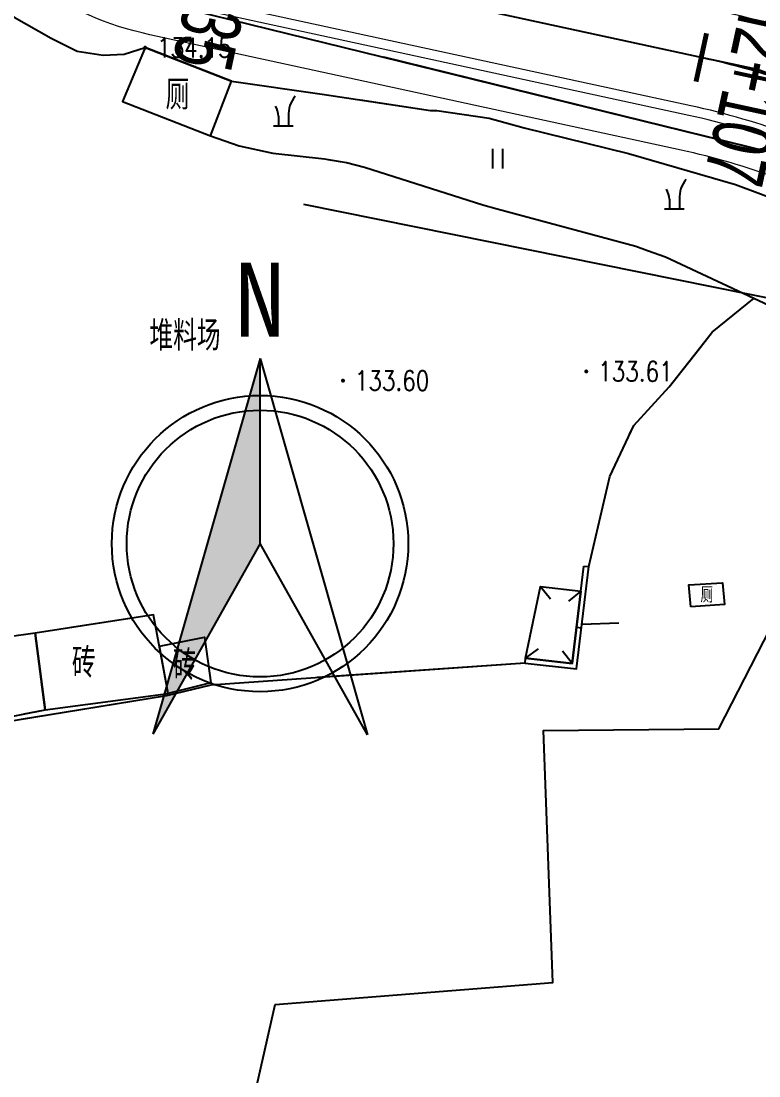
# Model space of a CAD drawing. Extents: x 529262 to 576451, y 2694391 to 2717535.
# Drawn here: x 562770 to 562807.4, y 2710818.6 to 2710872 of the extents above; entities that cross this region are included whole.
import ezdxf
from ezdxf.enums import TextEntityAlignment as Align

# ---------------------------------------------------------------- set-up
doc = ezdxf.new("R2010")
doc.units = 0
doc.linetypes.add('DASHED', pattern=[19.049999999999997, 12.7, -6.35])
for name, color, linetype in [('DLDW', 8, 'Continuous'), ('DMTZ', 8, 'Continuous'), ('GCD', 8, 'Continuous'), ('JMD', 8, 'Continuous'), ('ZBTZ', 8, 'Continuous'), ('ZJ', 7, 'Continuous'), ('交点标注', 3, 'Continuous'), ('桩号标注_YH', 2, 'Continuous'), ('河流', 4, 'Continuous'), ('路名', 7, 'Continuous'), ('道路中线_04护管挡墙', 7, 'Continuous')]:
    doc.layers.add(name, color=color, linetype=linetype)
doc.styles.add('HZ', font='rs.shx', dxfattribs={"width": 0.8, "bigfont": 'hztxt.shx'})
doc.styles.add('JieTuHzTxt', font='smsim.shx', dxfattribs={"width": 0.7, "bigfont": 'smfs.shx'})
doc.styles.get("Standard").update_dxf_attribs({"font": '', "height": 2.5, "bigfont": 'smfs.shx'})
doc.styles.get('Standard').set_extended_font_data('FangSong_GB2312')
doc.linetypes.add('10421', pattern='A,2,[150,AAA.SHX,S=0.5,R=0,X=0,Y=0.5],1e-11', length=2.00000000001)
doc.linetypes.add('10422', pattern='A,0.75,[150,AAA.SHX,S=0.5,R=0,X=0,Y=0.5],1.5,[177,AAA.SHX,S=1,R=0,X=0,Y=0.4],0.75', length=3)
doc.linetypes.add('1161', pattern='A,0,[149,AAA.SHX,S=0.15,R=0,X=0,Y=0],-1.6', length=1.6)
doc.linetypes.add('445', pattern='A,8,-0.5,[147,AAA.SHX,S=1,R=0,X=0,Y=0],-1.5', length=10)

# ---------------------------------------------------------------- blocks, each defined once
blk = doc.blocks.new('Compass1')
for p, q in [((0, 12.5), (-7.245865642328226, -12.86052974814868)), ((0, 0), (0, 12.5)), ((0, 0), (-7.245865642328226, -12.86052974814868))]:
    blk.add_line(p, q)
at = {"color": 2}
for p, q in [((0, 12.5), (7.258392921233167, -12.9043752243162)), ((7.258392921233167, -12.9043752243162), (0, 0))]:
    blk.add_line(p, q, dxfattribs=at)
at = {"color": 3}
blk.add_circle((0, 0), 10, dxfattribs=at)
at = {"color": 2}
blk.add_circle((0, 0), 9, dxfattribs=at)
blk.add_solid([(-7.245865642328283, -12.86052974814882), (0, 12.5), (0, 0)], dxfattribs=at)
at = {"color": 3}
blk.add_text('N', height=5, dxfattribs=at).set_placement((-0.01376961122394693, 13.97023395669921), align=Align.CENTER)
blk = doc.blocks.new('gc121')
at = {"color": 8}
for p, q in [((-0.5, -1), (-0.5, 1)), ((0.5, -1), (0.5, 1))]:
    blk.add_line(p, q, dxfattribs=at)
blk = doc.blocks.new('gc210')
at = {"color": 8}
for p, q in [((-1, 0), (1, 0)), ((-0.5, 1), (-0.5, 0)), ((0.5, 1), (0.5, 0))]:
    blk.add_line(p, q, dxfattribs=at)
for centre, radius, start, end in [((3.404491783752011, 1.105927875686795), 2.906422756023367, 139.331235276754, 182.0886722848684), ((-2.938418329314395, 0.8134745012056809), 2.445542007497904, 4.37429120107553, 29.02419726691174)]:
    blk.add_arc(centre, radius, start, end, dxfattribs=at)
blk = doc.blocks.new('GC200')
at = {"linetype": 'Continuous', "const_width": 0.2, "flags": 128}
blk.add_lwpolyline([(-0.1, 0, 1), (0.1, 0, 1)], format="xyb", close=True, dxfattribs=at)

msp = doc.modelspace()

# ---------------------------------------------------------------- linework, layer by layer
at = {"color": 8, "linetype": 'Continuous', "flags": 128}
msp.add_lwpolyline([(562784.3206106811, 2710862.729617491), (562854.112664411, 2710848.642371901)], dxfattribs=at)
at = {"layer": 'DLDW', "color": 252, "linetype": 'Continuous', "flags": 128}
msp.add_lwpolyline([(562776.3076494418, 2710870.647038125), (562776.3076494418, 2710870.647038125), (562775.1546494417, 2710867.913038125), (562779.6086494417, 2710866.179038125), (562780.6846947307, 2710868.942997592)], close=True, dxfattribs=at)
msp.add_lwpolyline([(562776.3076494418, 2710870.647038125), (562776.3076494418, 2710870.647038125), (562775.1546494417, 2710867.913038125), (562779.6086494417, 2710866.179038125), (562780.6846947307, 2710868.942997592)], close=True, dxfattribs=at)
at = {"layer": 'DLDW', "color": 252, "linetype": 'Continuous'}
msp.add_lwpolyline([(562803.9186494417, 2710842.349038125), (562803.8176494418, 2710843.450038125), (562805.5166494417, 2710843.554038125), (562805.6176494418, 2710842.453038125)], close=True, dxfattribs=at)
at = {"layer": 'DMTZ', "linetype": '10421', "elevation": 133.902, "flags": 128}
msp.add_lwpolyline([(562765.3816494417, 2710874.906038125), (562766.0750562389, 2710874.447159639), (562768.0273181946, 2710873.227657774), (562769.6745375069, 2710872.191080756), (562771.5511458175, 2710871.120699085), (562772.8626494417, 2710870.477038125), (562774.1752909125, 2710870.264862853), (562775.2525712099, 2710870.320078512), (562776.3076494418, 2710870.647038125)], dxfattribs=at)
msp.add_lwpolyline([(562765.3816494417, 2710874.906038125), (562766.0750562389, 2710874.447159639), (562768.0273181946, 2710873.227657774), (562769.6745375069, 2710872.191080756), (562771.5511458175, 2710871.120699085), (562772.8626494417, 2710870.477038125), (562774.1752909125, 2710870.264862853), (562775.2525712099, 2710870.320078512), (562776.3076494418, 2710870.647038125)], dxfattribs=at)
at = {"layer": 'DMTZ', "linetype": '10422', "elevation": 134.153, "flags": 128}
msp.add_lwpolyline([(562776.3076494418, 2710870.647038125), (562780.6846947307, 2710868.942997592)], dxfattribs=at)
msp.add_lwpolyline([(562776.3076494418, 2710870.647038125), (562780.6846947307, 2710868.942997592)], dxfattribs=at)
at = {"layer": 'DMTZ', "linetype": '10421', "flags": 128}
for points in [[(562780.6846947307, 2710868.942997592), (562785.2739679281, 2710868.296380845), (562790.7492393552, 2710867.459439985), (562791.0713129508, 2710867.459439985), (562793.7123265857, 2710867.073159589), (562795.4906494417, 2710866.590038124), (562800.7752343697, 2710865.293198814), (562806.1800879156, 2710863.715645001), (562810.2935145533, 2710862.185896897), (562812.0256494418, 2710861.371038124), (562813.8588608318, 2710860.744237815), (562818.4505955364, 2710858.927661221), (562820.6508000572, 2710857.971568656), (562821.7987337335, 2710857.541325921), (562823.0966494418, 2710857.369038125), (562825.3860259639, 2710857.063280359), (562829.0689789957, 2710856.728647601), (562831.221355146, 2710856.585233356), (562832.1933435971, 2710856.38438335), (562832.7926494417, 2710856.021038125), (562833.5330867193, 2710855.553058098), (562835.1897553308, 2710854.103643544), (562837.0535093377, 2710852.35514142), (562838.3190224675, 2710851.204811719), (562839.3756494417, 2710850.135038124)], [(562780.6846947307, 2710868.942997592), (562785.2739679281, 2710868.296380845), (562790.7492393552, 2710867.459439985), (562791.0713129508, 2710867.459439985), (562793.7123265857, 2710867.073159589), (562795.4906494417, 2710866.590038124), (562800.7752343697, 2710865.293198814), (562806.1800879156, 2710863.715645001), (562810.2935145533, 2710862.185896897), (562812.0256494418, 2710861.371038124), (562813.8588608318, 2710860.744237815), (562818.4505955364, 2710858.927661221), (562820.6508000572, 2710857.971568656), (562821.7987337335, 2710857.541325921), (562823.0966494418, 2710857.369038125), (562825.3860259639, 2710857.063280359), (562829.0689789957, 2710856.728647601), (562831.221355146, 2710856.585233356), (562832.1933435971, 2710856.38438335), (562832.7926494417, 2710856.021038125), (562833.5330867193, 2710855.553058098), (562835.1897553308, 2710854.103643544), (562837.0535093377, 2710852.35514142), (562838.3190224675, 2710851.204811719), (562839.3756494417, 2710850.135038124)], [(562780.6846947307, 2710868.942997592), (562785.2739679281, 2710868.296380845), (562790.7492393552, 2710867.459439985), (562791.0713129508, 2710867.459439985), (562793.7123265857, 2710867.073159589), (562795.4906494417, 2710866.590038124), (562800.7752343697, 2710865.293198814), (562806.1800879156, 2710863.715645001), (562810.2935145533, 2710862.185896897), (562812.0256494418, 2710861.371038124), (562813.8588608318, 2710860.744237815), (562818.4505955364, 2710858.927661221), (562820.6508000572, 2710857.971568656), (562821.7987337335, 2710857.541325921), (562823.0966494418, 2710857.369038125), (562825.3860259639, 2710857.063280359), (562829.0689789957, 2710856.728647601), (562831.221355146, 2710856.585233356), (562832.1933435971, 2710856.38438335), (562832.7926494417, 2710856.021038125), (562833.5330867193, 2710855.553058098), (562835.1897553308, 2710854.103643544), (562837.0535093377, 2710852.35514142), (562838.3190224675, 2710851.204811719), (562839.3756494417, 2710850.135038124)], [(562787.2064705738, 2710868.000981713), (562790.7492393553, 2710867.459439985), (562791.0713129509, 2710867.459439985), (562793.7123265857, 2710867.073159588), (562795.4906494418, 2710866.590038125), (562800.7752343697, 2710865.293198814), (562806.1800879156, 2710863.715645001), (562810.2935145535, 2710862.185896897), (562812.0256494418, 2710861.371038125), (562813.8588608318, 2710860.744237816), (562818.4505955364, 2710858.927661221), (562820.6508000572, 2710857.971568656), (562821.7987337335, 2710857.541325921), (562823.0966494418, 2710857.369038125), (562825.3860259639, 2710857.063280359), (562829.0689789957, 2710856.728647601), (562831.221355146, 2710856.585233356), (562832.1933435971, 2710856.38438335), (562832.7926494417, 2710856.021038125), (562833.5330867193, 2710855.553058098), (562835.1897553308, 2710854.103643544), (562837.0535093377, 2710852.35514142), (562838.3190224675, 2710851.204811719), (562839.3756494418, 2710850.135038124)], [(562787.2064705738, 2710868.000981713), (562790.7492393553, 2710867.459439985), (562791.0713129509, 2710867.459439985), (562793.7123265857, 2710867.073159588), (562795.4906494418, 2710866.590038125), (562800.7752343697, 2710865.293198814), (562806.1800879156, 2710863.715645001), (562810.2935145535, 2710862.185896897), (562812.0256494418, 2710861.371038125), (562813.8588608318, 2710860.744237816), (562818.4505955364, 2710858.927661221), (562820.6508000572, 2710857.971568656), (562821.7987337335, 2710857.541325921), (562823.0966494418, 2710857.369038125), (562825.3860259639, 2710857.063280359), (562829.0689789957, 2710856.728647601), (562831.221355146, 2710856.585233356), (562832.1933435971, 2710856.38438335), (562832.7926494417, 2710856.021038125), (562833.5330867193, 2710855.553058098), (562835.1897553308, 2710854.103643544), (562837.0535093377, 2710852.35514142), (562838.3190224675, 2710851.204811719), (562839.3756494418, 2710850.135038124)], [(562779.6086494417, 2710866.179038125), (562781.0671726045, 2710865.670636115), (562782.7710262642, 2710865.313831628), (562785.3836020635, 2710865.021900633), (562786.5026494417, 2710864.831038124), (562787.403155166, 2710864.589220435), (562793.3883311864, 2710862.683138343), (562794.1186494417, 2710862.490038124), (562801.1453613229, 2710860.598663868), (562801.7306494417, 2710860.384038125), (562802.6394743917, 2710860.056739164), (562812.0896273043, 2710855.634072588), (562813.0786494417, 2710855.548038125), (562815.256079004, 2710855.602424606), (562818.2325469718, 2710856.013841167), (562820.607385239, 2710856.615141297), (562823.0966494418, 2710857.369038125)], [(562779.6086494417, 2710866.179038125), (562781.0671726045, 2710865.670636115), (562782.7710262642, 2710865.313831628), (562785.3836020635, 2710865.021900633), (562786.5026494417, 2710864.831038124), (562787.403155166, 2710864.589220435), (562793.3883311864, 2710862.683138343), (562794.1186494417, 2710862.490038124), (562801.1453613229, 2710860.598663868), (562801.7306494417, 2710860.384038125), (562802.6394743917, 2710860.056739164), (562812.0896273043, 2710855.634072588), (562813.0786494417, 2710855.548038125), (562815.256079004, 2710855.602424606), (562818.2325469718, 2710856.013841167), (562820.607385239, 2710856.615141297), (562823.0966494418, 2710857.369038125)], [(562779.6086494417, 2710866.179038125), (562781.0671726045, 2710865.670636115), (562782.7710262642, 2710865.313831628), (562785.3836020635, 2710865.021900633), (562786.5026494417, 2710864.831038124), (562787.403155166, 2710864.589220435), (562793.3883311864, 2710862.683138343), (562794.1186494417, 2710862.490038124), (562801.1453613229, 2710860.598663868), (562801.7306494417, 2710860.384038125), (562802.6394743917, 2710860.056739164), (562812.0896273043, 2710855.634072588), (562813.0786494417, 2710855.548038125), (562815.256079004, 2710855.602424606), (562818.2325469718, 2710856.013841167), (562820.607385239, 2710856.615141297), (562823.0966494418, 2710857.369038125)], [(562785.5591517842, 2710864.99195922), (562786.5026494418, 2710864.831038124), (562787.4031551661, 2710864.589220435), (562793.3883311865, 2710862.683138343), (562794.1186494417, 2710862.490038124), (562801.1453613229, 2710860.598663868), (562801.7306494417, 2710860.384038125), (562802.6394743917, 2710860.056739164), (562812.0896273043, 2710855.634072589), (562813.0786494417, 2710855.548038125), (562815.256079004, 2710855.602424606), (562818.2325469718, 2710856.013841167), (562820.607385239, 2710856.615141298), (562823.0966494418, 2710857.369038125)], [(562785.5591517842, 2710864.99195922), (562786.5026494418, 2710864.831038124), (562787.4031551661, 2710864.589220435), (562793.3883311865, 2710862.683138343), (562794.1186494417, 2710862.490038124), (562801.1453613229, 2710860.598663868), (562801.7306494417, 2710860.384038125), (562802.6394743917, 2710860.056739164), (562812.0896273043, 2710855.634072589), (562813.0786494417, 2710855.548038125), (562815.256079004, 2710855.602424606), (562818.2325469718, 2710856.013841167), (562820.607385239, 2710856.615141298), (562823.0966494418, 2710857.369038125)]]:
    msp.add_lwpolyline(points, dxfattribs=at)
at = {"layer": 'JMD', "linetype": 'Continuous'}
for p, q in [((562796.3186494417, 2710843.372038125), (562796.8231415604, 2710842.751161565)), ((562796.3186494417, 2710843.372038125), (562796.8231415604, 2710842.751161565)), ((562796.3186494417, 2710843.372038125), (562796.8231415604, 2710842.751161565)), ((562796.3186494417, 2710843.372038125), (562796.8231415603, 2710842.751161565)), ((562798.3574634553, 2710843.126639916), (562797.728231859, 2710842.632607935)), ((562798.3574634553, 2710843.126639916), (562797.728231859, 2710842.632607935)), ((562798.3574634553, 2710843.126639916), (562797.728231859, 2710842.632607935)), ((562798.3574634553, 2710843.126639916), (562797.728231859, 2710842.632607935)), ((562798.3851445412, 2710841.26458168, -529.931), (562798.1369360122, 2710841.294456856, -529.931)), ((562798.3851445412, 2710841.26458168, -529.931), (562798.1369360122, 2710841.294456856, -529.931)), ((562795.5595922489, 2710839.741471616), (562796.2077335588, 2710840.210420272)), ((562795.5595922489, 2710839.741471616), (562796.2077335588, 2710840.210420272)), ((562795.5595922489, 2710839.741471616), (562796.2077335588, 2710840.210420272)), ((562795.5595922489, 2710839.741471616), (562796.2077335588, 2710840.210420272)), ((562795.5595922489, 2710839.741471616), (562796.2077335588, 2710840.210420272)), ((562795.5595922489, 2710839.741471616), (562796.2077335588, 2710840.210420272)), ((562797.9180845096, 2710839.476197822), (562797.4216080285, 2710840.103502456)), ((562797.9180845096, 2710839.476197822), (562797.4216080285, 2710840.103502456)), ((562797.9180845096, 2710839.476197822), (562797.4216080285, 2710840.103502456)), ((562797.9180845094, 2710839.476197822), (562797.4216080285, 2710840.103502457))]:
    msp.add_line(p, q, dxfattribs=at)
at = {"layer": 'JMD', "linetype": 'Continuous', "flags": 128}
for points in [[(562799.9860804197, 2710792.078176664), (562775.8916984628, 2710796.197523541), (562779.8545888553, 2710812.120228771), (562781.9547233547, 2710818.113650913), (562782.889, 2710822.218), (562796.934, 2710823.332), (562796.4611859925, 2710836.088457399), (562805.3314587933, 2710836.166889266), (562809.8843427951, 2710845.032639422), (562820.0105667589, 2710841.423577925), (562818.5975955422, 2710833.107050107), (562818.203685172, 2710824.617836678), (562814.2787418738, 2710821.165678769), (562809.5688378182, 2710816.536684169), (562807.0556101343, 2710811.737753857), (562806.1921742279, 2710807.187191125), (562804.7006581065, 2710798.949095174)], [(562771.2536494418, 2710837.126038125), (562777.4726494417, 2710837.956038124), (562776.7346494417, 2710841.943038125), (562770.7406494417, 2710841.007038124)], [(562771.2536494418, 2710837.126038125), (562777.4726494417, 2710837.956038124), (562776.7346494417, 2710841.943038125), (562770.7406494417, 2710841.007038124)]]:
    msp.add_lwpolyline(points, close=True, dxfattribs=at)
for points, elevation in [([(562795.5316494417, 2710839.493038124), (562798.1366494417, 2710839.200038125), (562798.7596494417, 2710844.376038125)], -529.931), ([(562795.5316494417, 2710839.493038124), (562798.1366494417, 2710839.200038125), (562798.7596494417, 2710844.376038125)], -529.931), ([(562795.5316494417, 2710839.493038124), (562798.1366494417, 2710839.200038125), (562798.7596494417, 2710844.376038125)], -529.931), ([(562795.5316494417, 2710839.493038124), (562798.1366494417, 2710839.200038125), (562798.7596494417, 2710844.376038125)], -529.931), ([(562795.5316494417, 2710839.493038124), (562798.1366494417, 2710839.200038125), (562798.7596494417, 2710844.376038125)], -529.931), ([(562795.5316494417, 2710839.493038124), (562798.1366494417, 2710839.200038125), (562798.7596494417, 2710844.376038125)], -529.931), ([(562795.5595922489, 2710839.741471616), (562797.9180845096, 2710839.476197822), (562798.5114409128, 2710844.405913301)], -529.931), ([(562795.5595922489, 2710839.741471616), (562797.9180845096, 2710839.476197822), (562798.5114409128, 2710844.405913301)], -529.931), ([(562795.5595922489, 2710839.741471616), (562797.9180845096, 2710839.476197822), (562798.5114409128, 2710844.405913301)], -529.931), ([(562795.5595922489, 2710839.741471616), (562797.9180845096, 2710839.476197822), (562798.5114409128, 2710844.405913301)], -529.931), ([(562795.5595922489, 2710839.741471616), (562797.9180845094, 2710839.476197822), (562798.5114409127, 2710844.405913301)], -529.931), ([(562795.5595922489, 2710839.741471616), (562797.9180845094, 2710839.476197822), (562798.5114409127, 2710844.405913301)], -529.931), ([(562798.5114409128, 2710844.405913301), (562798.7596494417, 2710844.376038125)], -529.931), ([(562798.5114409128, 2710844.405913301), (562798.7596494417, 2710844.376038125)], -529.931), ([(562795.5316494417, 2710839.493038124), (562795.5595922489, 2710839.741471616)], -529.931), ([(562795.5316494417, 2710839.493038124), (562795.5595922489, 2710839.741471616)], -529.931), ([(562795.5316494417, 2710839.493038124), (562795.5595922489, 2710839.741471616)], -529.931), ([(562795.5316494417, 2710839.493038124), (562795.5595922489, 2710839.741471616)], -529.931), ([(562795.5316494417, 2710839.493038124), (562795.5595922489, 2710839.741471616)], -529.931), ([(562795.5316494417, 2710839.493038124), (562795.5595922489, 2710839.741471616)], -529.931), ([(562770.1888121506, 2710836.916217), (562771.2536494418, 2710837.126038125), (562771.0688916931, 2710838.523786316)], 134.582), ([(562770.1888121506, 2710836.916217), (562771.2536494418, 2710837.126038125), (562771.0688916931, 2710838.523786316)], 134.582), ([(562770.1888121506, 2710836.916217), (562771.2536494418, 2710837.126038125), (562771.0688916931, 2710838.523786316)], 134.582)]:
    msp.add_lwpolyline(points, dxfattribs=dict(at, elevation=elevation))
for points, elevation in [([(562796.3186494417, 2710843.372038125), (562796.3186494417, 2710843.372038125), (562798.3574634553, 2710843.126639916), (562797.9180845096, 2710839.476197822), (562795.5595922489, 2710839.741471616)], 133.742), ([(562796.3186494417, 2710843.372038125), (562796.3186494417, 2710843.372038125), (562798.3574634553, 2710843.126639916), (562797.9180845096, 2710839.476197822), (562795.5595922489, 2710839.741471616)], 133.742), ([(562796.3186494417, 2710843.372038125), (562796.3186494417, 2710843.372038125), (562798.3574634553, 2710843.126639916), (562797.9180845096, 2710839.476197822), (562795.5595922489, 2710839.741471616)], 133.742), ([(562796.3186494417, 2710843.372038125), (562796.3186494417, 2710843.372038125), (562798.3574634553, 2710843.126639916), (562797.9180845096, 2710839.476197822), (562795.5595922489, 2710839.741471616)], 133.742), ([(562796.3186494417, 2710843.372038125), (562796.3186494417, 2710843.372038125), (562798.3574634553, 2710843.126639916), (562797.9180845094, 2710839.476197822), (562795.5595922489, 2710839.741471616)], 133.742), ([(562796.3186494417, 2710843.372038125), (562796.3186494417, 2710843.372038125), (562798.3574634553, 2710843.126639916), (562797.9180845094, 2710839.476197822), (562795.5595922489, 2710839.741471616)], 133.742), ([(562765.8386494417, 2710836.059038125), (562771.2536494418, 2710837.126038125), (562770.7406494417, 2710841.007038124), (562764.9926494417, 2710840.203038124)], 134.582), ([(562765.8386494417, 2710836.059038125), (562771.2536494418, 2710837.126038125), (562770.7406494417, 2710841.007038124), (562764.9926494417, 2710840.203038124)], 134.582)]:
    msp.add_lwpolyline(points, close=True, dxfattribs=dict(at, elevation=elevation))
msp.add_lwpolyline([(562771.0688916931, 2710838.523786316), (562771.2536494418, 2710837.126038125), (562777.4726494417, 2710837.956038125), (562776.7346494417, 2710841.943038125), (562772.5861418789, 2710841.295223129)], dxfattribs=at)
msp.add_lwpolyline([(562771.0688916931, 2710838.523786316), (562771.2536494418, 2710837.126038125), (562777.4726494417, 2710837.956038125), (562776.7346494417, 2710841.943038125), (562772.5861418789, 2710841.295223129)], dxfattribs=at)
msp.add_lwpolyline([(562771.0688916931, 2710838.523786316), (562771.2536494418, 2710837.126038125), (562777.4726494417, 2710837.956038125), (562776.7346494417, 2710841.943038125), (562772.5861418789, 2710841.295223129)], dxfattribs=at)
at = {"layer": 'JMD', "linetype": '445', "flags": 128}
for points, elevation in [([(562800.2752531973, 2710841.513558374), (562798.407736511, 2710841.452279971)], 133.709), ([(562795.5316494417, 2710839.493038124), (562779.633587575, 2710838.381749092), (562777.386207509, 2710837.830111751), (562764.6626494417, 2710835.754038125)], -529.719), ([(562795.5316494417, 2710839.493038124), (562779.633587575, 2710838.381749092), (562777.386207509, 2710837.830111751), (562764.6626494417, 2710835.754038125)], -529.719), ([(562795.5316494417, 2710839.493038124), (562779.633587575, 2710838.381749092), (562777.386207509, 2710837.830111751), (562770.0322173804, 2710836.630178142)], -529.719), ([(562795.5316494417, 2710839.493038124), (562779.633587575, 2710838.381749092), (562777.386207509, 2710837.830111751), (562770.0322173804, 2710836.630178142)], -529.719), ([(562795.5316494417, 2710839.493038124), (562779.633587575, 2710838.381749092), (562777.386207509, 2710837.830111751), (562770.0322173804, 2710836.630178142)], -529.719), ([(562795.5316494417, 2710839.493038124), (562785.0062038882, 2710838.757299876)], -529.719)]:
    msp.add_lwpolyline(points, dxfattribs=dict(at, elevation=elevation))
at = {"layer": 'JMD', "linetype": 'Continuous'}
for points in [[(562779.6296494417, 2710838.499038124), (562777.4726494417, 2710837.956038125), (562777.0299129818, 2710840.347894853), (562779.3186494417, 2710840.804038125)], [(562779.6296494417, 2710838.499038124), (562777.4726494417, 2710837.956038125), (562777.0299129818, 2710840.347894853), (562779.3186494417, 2710840.804038125)], [(562779.6296494417, 2710838.499038124), (562777.4726494417, 2710837.956038125), (562777.0299129818, 2710840.347894853), (562779.3186494417, 2710840.804038125)], [(562779.6296494417, 2710838.499038124), (562777.4726494417, 2710837.956038125), (562777.0299129818, 2710840.347894853), (562779.3186494417, 2710840.804038125)], [(562779.6296494417, 2710838.499038124), (562777.4726494417, 2710837.956038125), (562777.0299129818, 2710840.347894853), (562779.3186494417, 2710840.804038125)], [(562779.6296494417, 2710838.499038124), (562777.4726494417, 2710837.956038125), (562777.0299129818, 2710840.347894853), (562779.3186494417, 2710840.804038125)], [(562779.6296494417, 2710838.499038124), (562777.4726494417, 2710837.956038125), (562777.0299129818, 2710840.347894853), (562779.3186494417, 2710840.804038125)], [(562779.6296494417, 2710838.499038124), (562777.4726494417, 2710837.956038125), (562777.0299129818, 2710840.347894853), (562779.3186494417, 2710840.804038125)], [(562779.6296494417, 2710838.499038124), (562777.4726494417, 2710837.956038125), (562777.0299129818, 2710840.347894853), (562779.3186494417, 2710840.804038125)], [(562779.6296494417, 2710838.499038124), (562777.4726494417, 2710837.956038124), (562777.0299129818, 2710840.347894853), (562779.3186494417, 2710840.804038125)], [(562779.6296494417, 2710838.499038124), (562777.4726494417, 2710837.956038124), (562777.0299129818, 2710840.347894853), (562779.3186494417, 2710840.804038125)], [(562779.6296494417, 2710838.499038124), (562777.4726494417, 2710837.956038124), (562777.0299129818, 2710840.347894853), (562779.3186494417, 2710840.804038125)], [(562779.6296494417, 2710838.499038124), (562777.4726494417, 2710837.956038124), (562777.0299129818, 2710840.347894853), (562779.3186494417, 2710840.804038125)], [(562779.6296494417, 2710838.499038124), (562777.4726494417, 2710837.956038124), (562777.0299129818, 2710840.347894853), (562779.3186494417, 2710840.804038125)], [(562779.6296494417, 2710838.499038124), (562777.4726494417, 2710837.956038124), (562777.0299129818, 2710840.347894853), (562779.3186494417, 2710840.804038125)]]:
    msp.add_lwpolyline(points, close=True, dxfattribs=at)
at = {"layer": 'ZBTZ', "linetype": '1161', "flags": 128}
for points in [[(562800.8250304054, 2710851.082403258), (562801.0322438759, 2710851.523799219), (562802.8289557075, 2710853.477584178), (562805.0074685027, 2710856.239833386), (562807.1240942198, 2710857.957939452)], [(562800.8250304054, 2710851.082403258), (562801.0322438759, 2710851.523799218), (562802.8289557075, 2710853.477584178), (562805.0074685026, 2710856.239833386), (562807.1240942198, 2710857.957939452)], [(562800.8250304054, 2710851.082403258), (562801.0322438759, 2710851.523799218), (562802.8289557075, 2710853.477584178), (562805.0074685026, 2710856.239833386), (562807.1240942198, 2710857.957939452)], [(562804.1702117693, 2710855.178232209), (562805.0074685027, 2710856.239833386), (562807.1240942198, 2710857.957939452)], [(562804.1702117693, 2710855.178232209), (562805.0074685026, 2710856.239833386), (562807.1240942198, 2710857.957939452)], [(562798.7596494417, 2710844.376038125), (562799.8199568208, 2710848.941444861), (562801.0322438759, 2710851.523799219), (562802.8289557075, 2710853.477584178), (562804.1702117695, 2710855.178232209)], [(562798.7596494417, 2710844.376038125), (562799.8199568208, 2710848.941444861), (562801.0322438759, 2710851.523799218), (562802.8289557075, 2710853.477584178), (562804.1702117694, 2710855.178232209)], [(562798.7596494417, 2710844.376038125), (562799.8199568208, 2710848.941444861), (562801.0322438759, 2710851.523799219), (562802.8289557075, 2710853.477584178), (562803.2224961136, 2710853.976574443)], [(562798.7596494417, 2710844.376038125), (562799.8199568208, 2710848.941444861), (562801.0322438759, 2710851.523799218), (562802.8289557075, 2710853.477584178), (562803.2224961136, 2710853.976574442)]]:
    msp.add_lwpolyline(points, dxfattribs=at)
at = {"layer": '交点标注', "linetype": 'DASHED'}
for p, q in [((562807.2911408226, 2710869.533637999), (562804.4491705892, 2710870.150823011)), ((562810.0139499191, 2710868.511863675), (562807.2911408226, 2710869.533637999))]:
    msp.add_line(p, q, dxfattribs=at)
at = {"layer": '桩号标注_YH', "const_width": 0.25}
msp.add_lwpolyline([(562804.1838939945, 2710868.929295964), (562804.714447184, 2710871.372350059)], dxfattribs=at)
at = {"layer": '河流', "color": 252}
for points, elevation in [([(562832.449421993, 2710849.858471322), (562831.6213937247, 2710856.890472342), (562816.7508941453, 2710863.176403841), (562774.9990447289, 2710873.462465106), (562767.5637949393, 2710883.177071285), (562777.6701816531, 2710903.760701053)], 176.94), ([(562832.449421993, 2710849.858471322), (562831.6213937247, 2710856.890472342), (562816.7508941453, 2710863.176403841), (562774.9990447289, 2710873.462465106), (562767.5637949393, 2710883.177071285), (562777.6701816531, 2710903.760701053)], 176.94), ([(562832.449421993, 2710849.858471322), (562831.6213937247, 2710856.890472342), (562816.7508941453, 2710863.176403841), (562774.9990447289, 2710873.462465106), (562767.5637949393, 2710883.177071285), (562777.6701816531, 2710903.760701053)], 176.94), ([(562832.449421993, 2710849.858471322), (562831.6213937247, 2710856.890472342), (562816.7508941453, 2710863.176403841), (562774.9990447289, 2710873.462465106), (562767.5637949393, 2710883.177071285), (562777.6701816531, 2710903.760701053)], 176.94), ([(562832.449421993, 2710849.858471322), (562831.6213937247, 2710856.890472342), (562816.7508941453, 2710863.176403841), (562774.9990447289, 2710873.462465106), (562767.5637949393, 2710883.177071285), (562777.6701816531, 2710903.760701053)], 176.94), ([(562832.449421993, 2710849.858471322), (562831.6213937247, 2710856.890472342), (562816.7508941453, 2710863.17640384), (562788.3902928117, 2710870.163372966)], 176.9399999999999), ([(562832.449421993, 2710849.858471322), (562831.6213937247, 2710856.890472342), (562816.7508941453, 2710863.17640384), (562788.3902928117, 2710870.163372966)], 176.9399999999999), ([(562832.449421993, 2710849.858471322), (562831.6213937247, 2710856.890472342), (562816.7508941453, 2710863.17640384), (562788.3902928117, 2710870.163372966)], 176.9399999999999), ([(562832.449421993, 2710849.858471322), (562831.6213937247, 2710856.890472342), (562816.7508941453, 2710863.17640384), (562788.3902928117, 2710870.163372966)], 176.9399999999999), ([(562832.449421993, 2710849.858471322), (562831.6213937247, 2710856.890472342), (562816.7508941453, 2710863.17640384), (562788.3902928117, 2710870.163372966)], 176.9399999999999)]:
    msp.add_lwpolyline(points, dxfattribs=dict(at, elevation=elevation))
at = {"layer": '道路中线_04护管挡墙', "color": 8, "lineweight": 0}
for points in [[(562808.0038802851, 2710708.572570272), (562804.2066406817, 2710719.435011001, -0.09859235936888529), (562801.2253108993, 2710740.629750156), (562802.5796867799, 2710764.44760564, -0.01599495874024748), (562802.8905042299, 2710767.938996032), (562806.250383842, 2710795.622446048, -0.1366622158798039), (562813.3920083375, 2710812.87753225), (562814.1074066566, 2710813.79162547, -0.06637643761970137), (562819.7396936871, 2710819.298913597), (562819.8344025562, 2710819.369667129, 0.2109191830664381), (562823.8811409204, 2710826.546340208), (562824.2895892024, 2710830.714194938, -0.1280863722637766), (562827.7351248465, 2710840.081295913), (562829.6440672898, 2710842.828584003, 0.1298929344445961), (562831.4258549365, 2710847.726240541), (562831.7370139062, 2710851.152034744, 0.337608570731641), (562828.38530346, 2710856.490893324), (562808.3275142757, 2710864.017874931, 0.03630476831934717), (562803.4305084652, 2710865.460159148), (562776.5504357818, 2710871.297650968, -0.4149288307138348), (562763.8972031098, 2710891.024121264), (562767.2106351339, 2710906.103958967)], [(562809.7030502812, 2710709.166557918), (562805.9058106779, 2710720.028998647, -0.09859235936824541), (562803.0224077861, 2710740.527560239), (562804.3767836668, 2710764.345415723, -0.01599495873917007), (562804.6773917845, 2710767.722125408), (562808.0372713966, 2710795.405575424, -0.1366622158793873), (562814.8095015218, 2710811.768157168), (562815.5248998409, 2710812.682250388, -0.06637643761962231), (562820.8169816143, 2710817.856883527), (562820.9116904802, 2710817.927637057, 0.2109191830658241), (562825.672559148, 2710826.370781858), (562826.0810074299, 2710830.538636588, -0.1280863722654504), (562829.2133125609, 2710839.054182929), (562831.1222550041, 2710841.80147102, 0.1298929344420516), (562833.218475765, 2710847.563419888), (562833.5296347347, 2710850.98921409, 0.3376085707367713), (562829.0177168263, 2710858.176139103), (562808.959927642, 2710865.70312071, 0.03630476831961284), (562803.8125067618, 2710867.219158097), (562776.9324340783, 2710873.056649917, -0.4149288307140714), (562765.6552641831, 2710890.637829583), (562768.968696207, 2710905.717667286)], [(562810.1750419467, 2710709.331554487), (562806.3778023436, 2710720.193995216, -0.09859235936751774), (562803.5216013658, 2710740.499174151), (562804.8759772464, 2710764.317029635, -0.01599495873914427), (562805.1737494386, 2710767.661883568), (562808.5336290507, 2710795.345333585, -0.1366622158811139), (562815.2032496284, 2710811.459997423), (562815.9186479477, 2710812.374090644, -0.0663764376211018), (562821.1162282608, 2710817.456319619), (562821.210937126, 2710817.527073148, 0.2109191830623791), (562826.1701753223, 2710826.32201565), (562826.5786236041, 2710830.48987038, -0.128086372269251), (562829.6239202594, 2710838.768873767), (562831.5328627026, 2710841.516161858, 0.1298929344398943), (562833.7164259951, 2710847.518191929), (562834.0275849649, 2710850.943986131, 0.3376085707471261), (562829.1933872058, 2710858.64426293), (562809.1355980216, 2710866.171244537, 0.03630476831930388), (562803.9186173998, 2710867.707768916), (562777.0385447162, 2710873.545260736, -0.4149288307129357), (562766.1436144812, 2710890.530526338), (562769.4570465052, 2710905.610364041)], [(562814.8949586027, 2710710.981520171), (562811.0977189997, 2710721.8439609, -0.09859235936465953), (562808.5135371627, 2710740.215313269), (562809.8679130432, 2710764.033168754, -0.0159949587384758), (562810.1373259791, 2710767.05946517), (562813.4972055913, 2710794.742915186, -0.1366622158844323), (562819.1407306954, 2710808.378399973), (562819.8561290149, 2710809.292493193, -0.06637643762297733), (562824.1086947254, 2710813.450680537), (562824.2034035911, 2710813.521434066, 0.2109191830614069), (562831.1463370655, 2710825.834353568), (562831.5547853472, 2710830.002208298, -0.1280863722722736), (562833.729997244, 2710835.915782147), (562835.638939687, 2710838.663070237, 0.1298929344490103), (562838.6959282967, 2710847.065912336), (562839.0070872663, 2710850.491706538, 0.3376085707533431), (562830.9500910011, 2710863.325501204), (562810.892301817, 2710870.852482812, 0.03630476831955903), (562804.9797237789, 2710872.593877106), (562778.0996510953, 2710878.431368927, -0.4149288307158591), (562771.0271174621, 2710889.45749389), (562774.3405494861, 2710904.537331593)], [(562815.3669502683, 2710711.14651674), (562811.5697106654, 2710722.008957468, -0.09859235936380854), (562809.0127307423, 2710740.186927181), (562810.3671066229, 2710764.004782666, -0.0159949587384396), (562810.6336836332, 2710766.99922333), (562813.9935632454, 2710794.682673346, -0.1366622158823912), (562819.5344788021, 2710808.070240228), (562820.2498771215, 2710808.984333449, -0.06637643762490289), (562824.4079413719, 2710813.050116628), (562824.5026502371, 2710813.120870158, 0.2109191830591378), (562831.6439532398, 2710825.785587361), (562832.0524015215, 2710829.95344209, -0.1280863722694169), (562834.1406049425, 2710835.630472984), (562836.0495473855, 2710838.377761075, 0.1298929344473188), (562839.1938785268, 2710847.020684377), (562839.5050374964, 2710850.446478579, 0.3376085707480572), (562831.1257613807, 2710863.793625031), (562811.0679721965, 2710871.320606639, 0.03630476831994201), (562805.0858344168, 2710873.082487925), (562778.2057617332, 2710878.919979746, -0.4149288307141061), (562771.5154677602, 2710889.350190645), (562774.8288997842, 2710904.430028348)]]:
    msp.add_lwpolyline(points, format="xyb", dxfattribs=at)
at = {"layer": '道路中线_04护管挡墙', "color": 1}
msp.add_lwpolyline([(562812.5350002748, 2710710.156537329), (562808.7377606716, 2710721.018978058, -0.09859235936611838), (562806.0175692643, 2710740.35724371), (562807.3719451448, 2710764.175099195, -0.01599495873885258), (562807.6555377089, 2710767.360674369), (562811.015417321, 2710795.044124385, -0.1366622158826347), (562817.1719901619, 2710809.919198698), (562817.8873884813, 2710810.833291919, -0.06637643762194585), (562822.6124614931, 2710815.453500078), (562822.7071703585, 2710815.524253607, 0.2109191830584962), (562828.658256194, 2710826.078184609), (562829.0667044757, 2710830.246039339, -0.1280863722705105), (562831.6769587517, 2710837.342327957), (562833.5859011948, 2710840.089616047, 0.1298929344452117), (562836.2061771459, 2710847.292052133), (562836.5173361156, 2710850.717846334, 0.337608570744107), (562830.0717391035, 2710860.984882067), (562810.0139499193, 2710868.511863675, 0.03630476831985215), (562804.4491705893, 2710870.150823011), (562777.5690979058, 2710875.988314831, -0.4149288307151988), (562768.5853659717, 2710889.994010114), (562771.8987979956, 2710905.073847817)], format="xyb", dxfattribs=at)

# ---------------------------------------------------------------- block references
at = {"layer": 'GCD', "linetype": 'Continuous'}
ref = msp.add_blockref('GC200', (562776.3076494418, 2710870.647038125, 134.153), dxfattribs=dict(at, xscale=0.5, yscale=0.5, zscale=0.5))
ref.add_attrib('height', '134.15', dxfattribs={"linetype": 'Continuous', "height": 1, "style": 'HZ', "width": 0.8}).set_placement((562776.9076494417, 2710870.647038125, 134.153), align=Align.MIDDLE_LEFT)
ref = msp.add_blockref('GC200', (562798.6296494417, 2710854.257038124, 133.614), dxfattribs=dict(at, xscale=0.5, yscale=0.5))
ref.add_attrib('height', '133.61', dxfattribs={"linetype": 'Continuous', "height": 1, "style": 'HZ', "width": 0.8}).set_placement((562799.2296494417, 2710854.257038124, 133.614), align=Align.MIDDLE_LEFT)
ref = msp.add_blockref('GC200', (562786.3176494417, 2710853.791038125, 133.596), dxfattribs=dict(at, xscale=0.5, yscale=0.5))
ref.add_attrib('height', '133.60', dxfattribs={"linetype": 'Continuous', "height": 1, "style": 'HZ', "width": 0.8}).set_placement((562786.9176494416, 2710853.791038125, 133.596), align=Align.MIDDLE_LEFT)
at = {"layer": 'ZBTZ', "linetype": 'Continuous', "xscale": 0.5, "yscale": 0.5, "zscale": 0.5}
for p in [(562783.3057022776, 2710866.683263598), (562783.3057022776, 2710866.683263598), (562783.3057022776, 2710866.683263598), (562783.3057022776, 2710866.683263598), (562803.0909241342, 2710862.480319865), (562803.0909241342, 2710862.480319865), (562803.0909241342, 2710862.480319865), (562803.0909241342, 2710862.480319865), (562803.0909241341, 2710862.480319865), (562803.0909241341, 2710862.480319865), (562803.0909241341, 2710862.480319865), (562803.0909241341, 2710862.480319865)]:
    msp.add_blockref('gc210', p, dxfattribs=at)
at = {"layer": 'ZBTZ', "linetype": 'Continuous', "xscale": 0.5, "yscale": 0.5}
for p in [(562794.1557836389, 2710865.022740719), (562794.1557836389, 2710865.022740719), (562794.1557836389, 2710865.022740718), (562794.1557836389, 2710865.022740718)]:
    msp.add_blockref('gc121', p, dxfattribs=at)
at = {"layer": '路名', "xscale": 0.75, "yscale": 0.75}
msp.add_blockref('Compass1', (562782.1234354258, 2710845.542948995), dxfattribs=at)

# ---------------------------------------------------------------- texts
at = {"layer": 'DLDW', "color": 252, "linetype": 'Continuous', "style": 'HZ', "width": 0.8}
for height, p in [(1.5, (562777.9420639825, 2710868.295851155)), (1.5, (562777.9420639825, 2710868.295851155)), (0.8, (562804.7303645529, 2710842.967057629))]:
    msp.add_text('厕', height=height, dxfattribs=at).set_placement(p, align=Align.MIDDLE)
at = {"layer": 'JMD', "linetype": 'Continuous', "style": 'HZ', "width": 0.8}
for p in [(562773.8003994419, 2710839.508038124), (562773.8003994419, 2710839.508038124), (562773.8003994419, 2710839.508038124), (562773.8003994417, 2710839.508038125), (562773.8003994417, 2710839.508038125), (562778.9131759757, 2710839.391238041), (562778.9131759757, 2710839.391238041), (562778.9131759757, 2710839.391238041), (562778.9131759757, 2710839.391238041), (562778.9131759757, 2710839.391238041)]:
    msp.add_text('砖', height=1.5, dxfattribs=at).set_placement(p, align=Align.MIDDLE_RIGHT)
at = {"layer": 'ZJ', "color": 8, "linetype": 'Continuous', "style": 'HZ', "width": 0.8}
msp.add_text('堆料场', height=1.5, dxfattribs=at).set_placement((562778.3244169947, 2710856.141983756), align=Align.MIDDLE)
msp.add_text('堆料场', height=1.5, dxfattribs=at).set_placement((562778.3244169947, 2710856.141983756), align=Align.MIDDLE)
msp.add_text('堆料场', height=1.5, dxfattribs=at).set_placement((562778.3244169947, 2710856.141983756), align=Align.MIDDLE)
at = {"layer": '桩号标注_YH', "style": 'JieTuHzTxt', "width": 0.7}
for s, rotation, p in [('YH2+135', 257.747443470712, (562778.0577087249, 2710875.882204193)), ('YH2+107', 257.7474434698255, (562804.9377814084, 2710870.044712373))]:
    msp.add_text(s, height=3, rotation=rotation, dxfattribs=at).set_placement(p, align=Align.BOTTOM_CENTER)

doc.saveas('drawing.dxf')
